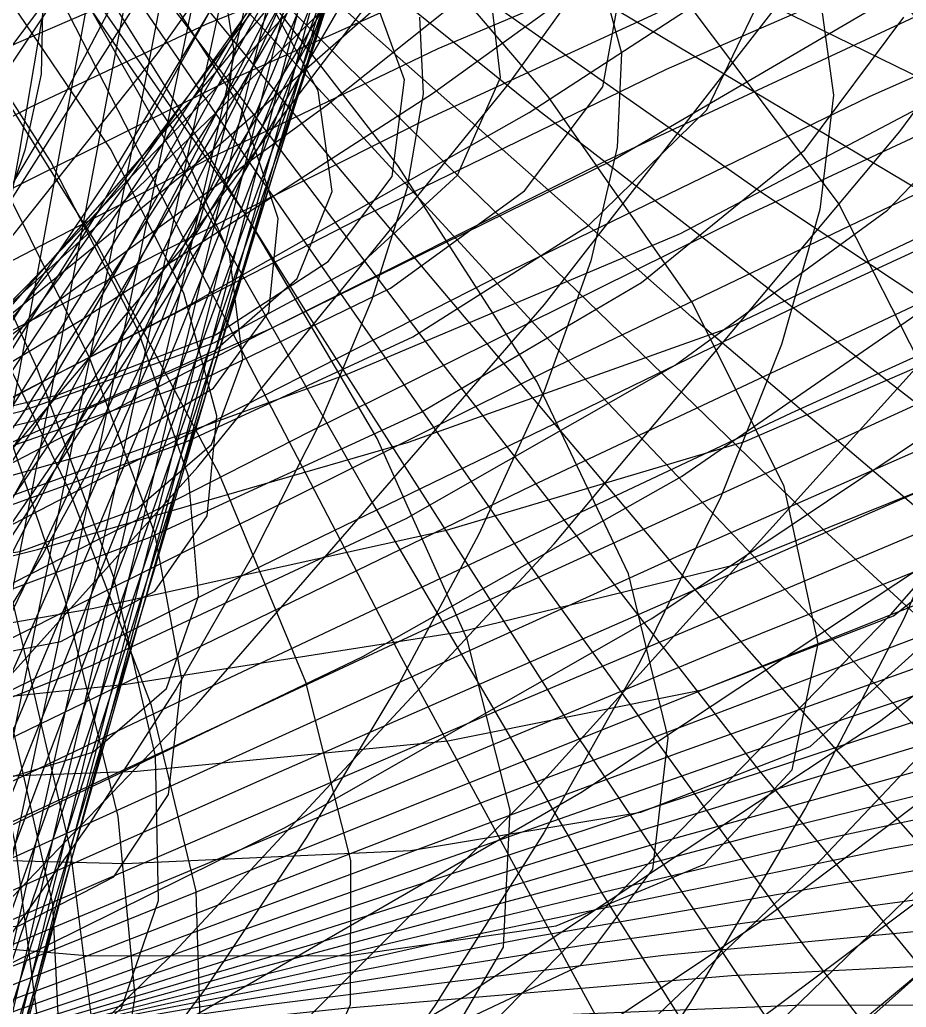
# Model space of a CAD drawing. Header units: metres. Extents: x 6 to 209, y 2 to 206.
# Drawn here: x 125.48 to 142.41, y 85.45 to 104.3 of the extents above; entities that cross this region are included whole.
import ezdxf

# ---------------------------------------------------------------- set-up
doc = ezdxf.new("R2010")
doc.units = ezdxf.units.M

msp = doc.modelspace()

# ---------------------------------------------------------------- linework, layer by layer
for points in [[(156.6743, 25.625), (148.2912, 18.602), (140.3337, 12.8653), (133.044, 8.652), (126.6306, 6.1544), (121.2605, 5.5128), (117.0545, 6.8103), (114.0833, 10.069), (112.3656, 15.2493), (111.8684, 22.2501), (112.5093, 30.9118), (114.1596, 41.0216), (116.6507, 52.3198), (119.7803, 64.5085), (123.3212, 77.261), (127.0301, 90.2326), (130.6572, 103.0721), (133.9563, 115.4328)], [(155.4758, 20.9163), (147.3187, 13.9863), (139.696, 8.592), (132.8288, 4.9656), (126.9006, 3.2858), (122.051, 3.6712), (118.3717, 6.1754), (115.9036, 10.7845), (114.6362, 17.4172), (114.509, 25.9266), (115.4145, 36.1049), (117.2028, 47.6898), (119.688, 60.3729), (122.656, 73.8098), (125.8732, 87.6313), (129.0956, 101.4556), (132.079, 114.9008)], [(153.7977, 29.058), (146.5377, 22.4757), (139.7194, 17.3049), (133.54, 13.7662), (128.1637, 12.0308), (123.7166, 12.214), (120.2827, 14.3706), (117.9013, 18.4924), (116.5666, 24.5075), (116.2283, 32.2828), (116.7945, 41.6274), (118.1356, 52.2988), (120.0899, 64.0106), (122.4702, 76.4419), (125.0717, 89.2477), (127.6799, 102.0703), (130.0799, 114.5512)], [(81.3434, 113.5752), (77.5863, 102.3033), (74.3175, 91.6458), (71.7505, 81.8781), (70.0706, 73.2465), (69.428, 65.961), (69.9312, 60.188), (71.6427, 56.0459), (74.5763, 53.6012), (78.6958, 52.8671), (83.9157, 53.8035), (90.1041, 56.3195), (97.0866, 60.2764), (104.6525, 65.4938), (112.5615, 71.756), (120.5527, 78.8198), (128.353, 86.4235), (135.6873, 94.2963), (142.2877, 102.1678), (147.9037, 109.7773)], [(62.4174, 113.2584), (56.2845, 103.6668), (51.2834, 94.5869), (47.6299, 86.3109), (45.5036, 79.0936), (45.0411, 73.1434), (46.3307, 68.6157), (49.4085, 65.6075), (54.2561, 64.1549), (60.801, 64.2318), (68.9177, 65.7522), (78.4314, 68.5732), (89.1231, 72.5015), (100.7365, 77.3006), (112.9855, 82.7003), (125.5637, 88.4067), (138.1538, 94.1143), (150.4378, 99.5169), (162.1072, 104.3199)], [(81.9085, 113.2507), (77.0222, 101.0841), (72.7123, 89.5521), (69.2327, 78.9448), (66.8049, 69.5229), (65.6091, 61.5096), (65.7773, 55.0833), (67.3875, 50.3725), (70.4606, 47.452), (74.9586, 46.3411), (80.786, 47.0036), (87.7919, 49.3496), (95.7754, 53.2396), (104.4924, 58.4897), (113.6634, 64.8785), (122.9839, 72.1553), (132.1343, 80.0492), (140.7917, 88.2788), (148.6412, 96.5621), (155.3867, 104.6265)], [(152.7776, 19.7247), (144.5124, 13.235), (136.8321, 8.2412), (129.9609, 4.961), (124.0837, 3.5606), (119.3401, 4.1483), (115.8201, 6.7704), (113.5616, 11.4087), (112.5499, 17.9807), (112.7191, 26.3418), (113.9553, 36.2897), (116.1017, 47.5709), (118.9649, 59.8885), (122.3232, 72.9122), (125.9353, 86.2889), (129.5499, 99.6542), (132.9159, 112.6446)], [(153.4368, 43.6337), (146.2971, 37.7815), (139.2701, 32.6383), (132.5862, 28.4038), (126.4556, 25.2533), (121.061, 23.3316), (116.552, 22.7471), (113.0394, 23.5681), (110.5926, 25.8199), (109.2373, 29.4834), (108.9549, 34.4953), (109.6845, 40.75), (111.325, 48.1027), (113.7401, 56.3737), (116.7633, 65.3543), (120.2047, 74.8137), (123.8586, 84.5057), (127.5115, 94.1777), (130.9504, 103.5779), (133.9711, 112.4639)], [(90.457, 112.1446), (89.2762, 103.9016), (88.2634, 95.9811), (87.5354, 88.6064), (87.1965, 81.9825), (87.335, 76.2894), (88.0189, 71.676), (89.2929, 68.2555), (91.1766, 66.1021), (93.6628, 65.248), (96.7175, 65.6837), (100.2808, 67.3578), (104.2682, 70.1799), (108.5738, 74.0236), (113.0734, 78.7313), (117.6288, 84.1204), (122.0925, 89.9894), (126.3129, 96.1253), (130.1395, 102.3114), (133.4286, 108.3348)], [(154.1801, 48.7767), (148.2046, 42.2648), (142.3814, 36.6945), (136.8891, 32.2865), (131.8863, 29.2278), (127.5054, 27.6645), (123.8491, 27.6962), (120.9863, 29.3722), (118.9509, 32.689), (117.7405, 37.5901), (117.3174, 43.967), (117.6104, 51.6629), (118.5181, 60.4772), (119.9131, 70.172), (121.6475, 80.4798), (123.5591, 91.1125), (125.4774, 101.7704), (127.2312, 112.1527)], [(74.0183, 111.8718), (69.0396, 103.9035), (64.8927, 96.28), (61.754, 89.252), (59.7738, 83.0427), (59.071, 77.8395), (59.7286, 73.7879), (61.7897, 70.9865), (65.2556, 69.484), (70.0851, 69.2774), (76.1951, 70.313), (83.4625, 72.4883), (91.7281, 75.6565), (100.801, 79.6321), (110.4645, 84.1977), (120.4828, 89.1132), (130.6086, 94.1239), (140.5905, 98.9712), (150.1812, 103.4018), (159.1453, 107.1777)], [(74.7214, 111.6554), (68.7457, 104.2672), (63.7729, 97.2132), (60.0064, 90.7125), (57.6154, 84.9555), (56.728, 80.0976), (57.4266, 76.2542), (59.7446, 73.4971), (63.6645, 71.8528), (69.1183, 71.3021), (75.989, 71.7818), (84.1141, 73.1875), (93.2911, 75.3783), (103.2833, 78.1824), (113.8279, 81.4047), (124.6443, 84.8338), (135.4434, 88.2511), (145.9367, 91.4388), (155.846, 94.1888)], [(60.1661, 111.4827), (53.8759, 102.0558), (48.8548, 93.2155), (45.3217, 85.2379), (43.4536, 78.3589), (43.3791, 72.7656), (45.1733, 68.5911), (48.8541, 65.9097), (54.3815, 64.7351), (61.6576, 65.0208), (70.5295, 66.6626), (80.7939, 69.503), (92.2028, 73.3378), (104.472, 77.9244), (117.2895, 82.991), (130.3256, 88.2476), (143.2438, 93.3972), (155.7112, 98.147), (167.4095, 102.2203), (178.0448, 105.3666)], [(151.6573, 37.5611), (144.2333, 31.675), (137.077, 26.6913), (130.4163, 22.8104), (124.4527, 20.2016), (119.3551, 18.9969), (115.2537, 19.2864), (112.2366, 21.1141), (110.3467, 24.4766), (109.5808, 29.3222), (109.8908, 35.5526), (111.1857, 43.0254), (113.3358, 51.5591), (116.1782, 60.9381), (119.5231, 70.9204), (123.1614, 81.2449), (126.873, 91.6398), (130.4356, 101.8317), (133.6329, 111.5545)], [(170.1589, 104.9733), (170.2139, 96.7951), (169.8734, 88.9777), (169.1301, 81.7987), (167.9802, 75.513), (166.4243, 70.3436), (164.4673, 66.4738), (162.1192, 64.0406), (159.3947, 63.1297), (156.3139, 63.7726), (152.9018, 65.9453), (149.1887, 69.5692), (145.2097, 74.5135), (141.0043, 80.6004), (136.6161, 87.6109), (132.092, 95.2928), (127.4821, 103.3693), (122.838, 111.5493)], [(80.6159, 111.1696), (78.25, 102.0024), (76.3027, 93.4399), (74.9262, 85.7079), (74.2499, 79.0048), (74.3745, 73.4957), (75.368, 69.3066), (77.2631, 66.5211), (80.0548, 65.178), (83.7007, 65.2701), (88.1217, 66.7453), (93.2048, 69.5089), (98.8062, 73.4272), (104.7567, 78.3325), (110.8671, 84.0298), (116.935, 90.3033), (122.7516, 96.9244), (128.1095, 103.6599), (132.8095, 110.2803)], [(82.6401, 111.0085), (76.5547, 100.1478), (71.1939, 89.884), (66.8294, 80.4566), (63.6957, 72.0797), (61.9803, 64.9354), (61.8172, 59.1683), (63.2807, 54.8813), (66.3827, 52.1328), (71.0712, 50.9352), (77.232, 51.2555), (84.6919, 53.0167), (93.2249, 56.1013), (102.5592, 60.3557), (112.3869, 65.5962), (122.3746, 71.6156), (132.1752, 78.1907), (141.44, 85.0905), (149.8307, 92.0842), (157.0322, 98.9492), (162.7633, 105.4791)], [(80.8216, 109.4084), (75.429, 97.444), (70.7457, 86.1857), (67.0342, 75.9087), (64.5198, 66.8573), (63.3815, 59.2375), (63.7448, 53.2106), (65.6766, 48.8886), (69.1821, 46.3305), (74.2043, 45.5418), (80.6247, 46.4745), (88.2678, 49.0296), (96.9064, 53.061), (106.2694, 58.3814), (116.0511, 64.7691), (125.9216, 71.9761), (135.539, 79.7374), (144.5606, 87.78), (152.6555, 95.8328), (159.5163, 103.636), (164.8705, 110.9504)], [(59.1478, 110.6599), (53.145, 101.0331), (48.3861, 92.0252), (45.0828, 83.921), (43.4066, 76.9642), (43.4822, 71.3489), (45.3831, 67.2129), (49.1275, 64.6341), (54.6774, 63.6274), (61.9387, 64.1455), (70.7641, 66.0811), (80.9567, 69.2713), (92.2765, 73.5046), (104.4472, 78.5287), (117.1656, 84.0609), (130.1104, 89.7986), (142.953, 95.4313), (155.3681, 100.6522), (167.0432, 105.1706)], [(158.13, 25.4911), (150.0749, 18.1442), (142.4484, 12.2219), (135.4763, 7.971), (129.3506, 5.5886), (124.2222, 5.2142), (120.1973, 6.9242), (117.3332, 10.7292), (115.6378, 16.5723), (115.0693, 24.3308), (115.5395, 33.8198), (116.9169, 44.7977), (119.0331, 56.974), (121.6894, 70.0189), (124.6648, 83.5738), (127.7255, 97.2633), (130.6337, 110.7074)], [(66.7189, 110.5253), (60.684, 102.208), (55.8258, 94.382), (52.3515, 87.2887), (50.4285, 81.1337), (50.1786, 76.0802), (51.6724, 72.2441), (54.9272, 69.6899), (59.905, 68.4298), (66.5137, 68.4236), (74.6092, 69.5812), (84.0004, 71.7663), (94.4543, 74.8026), (105.7039, 78.4809), (117.4569, 82.567), (129.4045, 86.8115), (141.2321, 90.9595), (152.629, 94.7601)], [(88.123, 110.6395), (86.8485, 102.1046), (85.795, 93.9781), (85.0832, 86.4878), (84.82, 79.8404), (85.0932, 74.2147), (85.9684, 69.7557), (87.4857, 66.57), (89.6576, 64.7223), (92.4681, 64.2339), (95.8728, 65.082), (99.7999, 67.2009), (104.1523, 70.4849), (108.8108, 74.7922), (113.6381, 79.9498), (118.483, 85.7603), (123.1862, 92.0091), (127.5854, 98.4713), (131.5211, 104.9205)], [(173.888, 104.8191), (174.3826, 96.2223), (174.3958, 88.1826), (173.8982, 80.9826), (172.8677, 74.8739), (171.2902, 70.0682), (169.161, 66.7299), (166.4849, 64.9701), (163.2774, 64.8427), (159.5644, 66.3428), (155.3825, 69.4066), (150.7783, 73.9139), (145.8078, 79.6922), (140.5356, 86.5234), (135.0333, 94.151), (129.3784, 102.2898), (123.6522, 110.6358)], [(69.1591, 110.3102), (64.0332, 101.8787), (59.8714, 93.9059), (56.8559, 86.6507), (55.1385, 80.3391), (54.8352, 75.1567), (56.0215, 71.2422), (58.7288, 68.6829), (62.9428, 67.512), (68.6032, 67.7078), (75.6051, 69.1948), (83.8015, 71.847), (93.0079, 75.4932), (103.0077, 79.9233), (113.5589, 84.8965), (124.4015, 90.1508), (135.2658, 95.4125), (145.8813, 100.4074), (155.9844, 104.8706)], [(83.8585, 110.2544), (78.5018, 104.2681), (73.9518, 98.6622), (70.4037, 93.5419), (68.0165, 88.9999), (66.9068, 85.1129), (67.1444, 81.9401), (68.7496, 79.5216), (71.6917, 77.8774), (75.8903, 77.0075), (81.2177, 76.8919), (87.5027, 77.4922), (94.5371, 78.7528), (102.0823, 80.6035), (109.8781, 82.9621), (117.6512, 85.7373), (125.1254, 88.832), (132.0312, 92.1471), (138.115, 95.5845), (143.1486, 99.0507), (146.9374, 102.46), (149.3272, 105.737)], [(80.1259, 110.1344), (76.8594, 99.4949), (74.1171, 89.5423), (72.0899, 80.5339), (70.9402, 72.6962), (70.7948, 66.218), (71.7404, 61.2443), (73.8195, 57.8718), (77.0283, 56.1467), (81.3164, 56.0632), (86.5881, 57.5644), (92.7053, 60.5454), (99.492, 64.8568), (106.7404, 70.3107), (114.218, 76.6878), (121.6753, 83.7452), (128.8552, 91.2253), (135.5014, 98.8648), (141.368, 106.4041)], [(79.2293, 107.0784), (76.4344, 97.125), (74.1881, 87.9176), (72.6592, 79.6941), (71.9878, 72.6601), (72.2794, 66.9829), (73.6005, 62.7861), (75.9755, 60.1457), (79.3856, 59.0885), (83.7688, 59.5913), (89.0214, 61.5829), (95.0019, 64.9464), (101.5349, 69.5244), (108.4179, 75.1246), (115.4275, 81.5269), (122.3277, 88.4915), (128.8779, 95.7674), (134.8415, 103.1014), (139.9944, 110.247)], [(93.7158, 110.2251), (92.8205, 103.409), (92.0622, 96.872), (91.5347, 90.7987), (91.3217, 85.3574), (91.4933, 80.6956), (92.103, 76.9342), (93.1857, 74.1643), (94.7554, 72.4443), (96.8047, 71.7979), (99.3049, 72.2141), (102.2059, 73.6476), (105.4387, 76.0209), (108.917, 79.2275), (112.54, 83.1354), (116.1963, 87.5926), (119.7675, 92.4321), (123.1322, 97.4782), (126.1703, 102.5527), (128.7677, 107.4812)], [(153.9663, 62.4371), (148.6979, 58.0851), (142.9597, 53.8273), (136.9584, 49.8085), (130.9051, 46.1722), (125.0075, 43.0555), (119.463, 40.5842), (114.4517, 38.8684), (110.1299, 37.9981), (106.625, 38.0399), (104.0313, 39.0344), (102.4066, 40.9945), (101.7708, 43.9044), (102.1053, 47.7198), (103.3542, 52.3688), (105.4263, 57.7544), (108.1992, 63.7569), (111.5238, 70.2375), (115.23, 77.043), (119.1333, 84.0104), (123.0418, 90.9716), (126.7633, 97.7593), (130.1129, 104.2118), (132.9196, 110.178)], [(157.2093, 37.8031), (149.4237, 31.1561), (141.8205, 25.3912), (134.6446, 20.7345), (128.1162, 17.3814), (122.4239, 15.4896), (117.7183, 15.1727), (114.1069, 16.4964), (111.6512, 19.4752), (110.3649, 24.0721), (110.2143, 30.1985), (111.1203, 37.7177), (112.9618, 46.4484), (115.5809, 56.1707), (118.7896, 66.6329), (122.3769, 77.5603), (126.1174, 88.6633), (129.7803, 99.6472), (133.1381, 110.2218)], [(154.6307, 35.4095), (147.7194, 28.7133), (141.146, 23.2763), (135.1047, 19.3238), (129.761, 17.0366), (125.2464, 16.5445), (121.6538, 17.9205), (119.0353, 21.1783), (117.4004, 26.271), (116.7167, 33.092), (116.9116, 41.4783), (117.8756, 51.2151), (119.4671, 62.0432), (121.5186, 73.6669), (123.843, 85.7638), (126.2418, 97.9956), (128.5128, 110.0191)], [(91.1139, 108.8332), (90.0593, 101.0309), (89.2023, 93.6139), (88.65, 86.7907), (88.4963, 80.7498), (88.8186, 75.6532), (89.6736, 71.6319), (91.0955, 68.781), (93.0939, 67.1571), (95.6528, 66.7769), (98.7313, 67.6167), (102.264, 69.6135), (106.1635, 72.6681), (110.3226, 76.6485), (114.6188, 81.3946), (118.9176, 86.7248), (123.0775, 92.4418), (126.9549, 98.34), (130.4093, 104.2129), (133.3081, 109.8603)], [(86.3586, 105.5991), (85.1662, 97.2746), (84.2808, 89.5109), (83.8165, 82.5234), (83.8694, 76.5018), (84.5146, 71.6038), (85.8018, 67.9502), (87.754, 65.6208), (90.365, 64.6525), (93.5999, 65.0379), (97.3954, 66.726), (101.6618, 69.6246), (106.2857, 73.6036), (111.1335, 78.5001), (116.0564, 84.124), (120.8948, 90.265), (125.4845, 96.7004), (129.6619, 103.2029), (133.2702, 109.5484)], [(176.258, 104.9208), (177.1857, 96.3692), (177.5241, 88.5531), (177.2237, 81.7423), (176.2468, 76.1686), (174.5688, 72.0176), (172.1802, 69.4221), (169.0867, 68.4579), (165.3109, 69.1407), (160.8914, 71.4262), (155.8828, 75.2115), (150.3548, 80.339), (144.3902, 86.6026), (138.0838, 93.7544), (131.5394, 101.5146), (124.8678, 109.581)], [(82.3946, 109.4918), (76.3359, 100.1028), (71.0665, 91.2748), (66.84, 83.2036), (63.8711, 76.0626), (62.3274, 69.9977), (62.323, 65.1226), (63.9141, 61.5162), (67.0958, 59.2201), (71.8023, 58.2381), (77.9086, 58.5363), (85.2344, 60.0451), (93.5502, 62.6623), (102.5851, 66.2566), (112.036, 70.6729), (121.5785, 75.7379), (130.8776, 81.2665), (139.6005, 87.0683), (147.4272, 92.9542), (154.063, 98.7432), (159.2485, 104.2685), (162.7691, 109.3834)], [(82.7735, 109.322), (76.9804, 101.6314), (72.0027, 94.4246), (68.067, 87.8511), (65.3617, 82.0419), (64.0295, 77.1066), (64.1625, 73.1294), (65.7979, 70.1675), (68.9165, 68.2495), (73.443, 67.375), (79.2478, 67.515), (86.1521, 68.6135), (93.9329, 70.5901), (102.3315, 73.3427), (111.0619, 76.7516), (119.8211, 80.684), (128.2994, 84.9988), (136.1917, 89.5513), (143.2081, 94.1987), (149.0845, 98.805), (153.5917, 103.2451), (156.5439, 107.4099)], [(80.0915, 109.2384), (75.7332, 97.4398), (72.0083, 86.375), (69.1489, 76.3233), (67.3531, 67.5314), (66.7769, 60.2061), (67.5282, 54.5073), (69.6621, 50.5436), (73.1783, 48.3691), (78.0202, 47.9826), (84.0771, 49.3277), (91.1869, 52.296), (99.1419, 56.7312), (107.6954, 62.4351), (116.5707, 69.1751), (125.4701, 76.6924), (134.0861, 84.7118), (142.1113, 92.9512), (149.25, 101.1316), (155.2285, 108.9868)], [(85.999, 109.2111), (84.6871, 100.7934), (83.6429, 92.8548), (82.9859, 85.6162), (82.8195, 79.2754), (83.2271, 74.0007), (84.2679, 69.9251), (85.9746, 67.1425), (88.3514, 65.7045), (91.3732, 65.619), (94.9863, 66.8504), (99.1094, 69.3212), (103.6365, 72.9147), (108.4399, 77.48), (113.3747, 82.8369), (118.2836, 88.7829), (123.0025, 95.1002), (127.366, 101.5637), (131.2132, 107.9489)], [(156.9833, 21.874), (148.528, 14.7049), (140.5638, 8.9776), (133.3278, 4.933), (127.02, 2.7619), (121.7973, 2.5979), (117.7681, 4.5117), (114.9894, 8.5085), (113.4653, 14.5273), (113.1479, 22.4417), (113.9398, 32.0645), (115.6987, 43.1527), (118.2431, 55.4161), (121.3601, 68.526), (124.8141, 82.1262), (128.3559, 95.8448), (131.7329, 109.3063)], [(125.1452, 97.308), (129.2248, 103.4637), (132.7087, 109.1912)], [(173.3894, 109.203), (174.9282, 102.7554), (175.6012, 97.2097), (175.3375, 92.7375), (174.0905, 89.4679), (171.8405, 87.4831), (168.596, 86.8158), (164.3939, 87.4482), (159.2992, 89.3138), (153.4031, 92.2993), (146.8211, 96.2499), (139.6894, 100.9749), (132.1611, 106.2548)], [(82.7423, 109.0335), (77.4017, 103.1824), (72.9114, 97.5608), (69.4518, 92.3406), (67.1729, 87.6718), (66.1893, 83.677), (66.5754, 80.4479), (68.3627, 78.0423), (71.5382, 76.483), (76.0445, 75.7571), (81.7813, 75.8175), (88.6086, 76.5852), (96.3506, 77.9529), (104.8023, 79.7894), (113.7353, 81.9452), (122.9054, 84.2585), (132.0613, 86.5617), (140.9519, 88.6881), (149.3352, 90.4785), (156.9858, 91.7877)], [(87.8779, 108.9914), (84.4568, 103.4604), (81.5503, 98.11), (79.2796, 93.1192), (77.7507, 88.6497), (77.0499, 84.8407), (77.2406, 81.8041), (78.3611, 79.6201), (80.4221, 78.3351), (83.4066, 77.9601), (87.2691, 78.4702), (91.9375, 79.8059), (97.3141, 81.8757), (103.2795, 84.5593), (109.6951, 87.7123), (116.4081, 91.172), (123.2558, 94.7631), (130.0708, 98.3045), (136.6864, 101.6165), (142.9418, 104.5273)], [(152.8411, 59.9584), (147.2462, 55.3995), (141.3083, 51.0265), (135.2378, 46.993), (129.2445, 43.4477), (123.5301, 40.5294), (118.281, 38.3614), (113.6622, 37.0473), (109.8111, 36.6671), (106.8335, 37.2741), (104.7997, 38.8927), (103.7426, 41.517), (103.6566, 45.1109), (104.4984, 49.6085), (106.1889, 54.9166), (108.6167, 60.9165), (111.6418, 67.4686), (115.1017, 74.416), (118.8176, 81.5899), (122.6008, 88.8143), (126.2603, 95.9124), (129.6097, 102.7114), (132.4748, 109.0483)], [(83.4206, 105.2764), (87.1572, 101.3945), (91.39, 97.4861), (95.9618, 93.6823), (100.7082, 90.1156), (105.4633, 86.9152), (110.0652, 84.2026), (114.3622, 82.0872), (118.2178, 80.6623), (121.5154, 80.0015), (124.1621, 80.1565), (126.0918, 81.1544), (127.2676, 82.9971), (127.6822, 85.6607), (127.3584, 89.0963), (126.3476, 93.231), (124.7277, 97.9706), (122.5999, 103.2022), (120.0849, 108.7982)], [(124.0064, 97.3459), (129.2126, 103.2824), (133.7289, 108.85)], [(176.7351, 105.7798), (178.0176, 97.7748), (178.5929, 90.6314), (178.3967, 84.5892), (177.3817, 79.845), (175.5195, 76.5464), (172.8023, 74.7866), (169.2442, 74.6013), (164.8809, 75.9678), (159.7701, 78.806), (153.9895, 82.9817), (147.6359, 88.3114), (140.8219, 94.5696), (133.6736, 101.4966), (126.327, 108.8084)], [(175.0455, 107.7584), (176.5418, 100.7207), (177.2199, 94.5931), (177.0086, 89.5716), (175.8591, 85.8087), (173.7468, 83.4083), (170.6734, 82.4221), (166.6669, 82.8484), (161.782, 84.6323), (156.0984, 87.6683), (149.7195, 91.8042), (142.769, 96.8472), (135.3879, 102.5711), (127.7304, 108.7248)], [(75.6036, 108.4167), (70.1436, 101.6385), (65.7022, 95.2285), (62.4644, 89.3814), (60.5802, 84.2632), (60.1587, 80.0058), (61.2639, 76.7032), (63.9123, 74.4084), (68.0715, 73.1324), (73.6611, 72.8442), (80.555, 73.4732), (88.5848, 74.9121), (97.5457, 77.0213), (107.2029, 79.6355), (117.2988, 82.5695), (127.5621, 85.6263), (137.7159, 88.6045), (147.4874, 91.3063), (156.6163, 93.5458)], [(80.1033, 108.4033), (78.0833, 99.8329), (76.5023, 91.9155), (75.4956, 84.8596), (75.1755, 78.8454), (75.6259, 74.019), (76.8995, 70.4882), (79.0147, 68.3187), (81.955, 67.533), (85.6688, 68.1094), (90.0709, 69.9837), (95.0452, 73.052), (100.4484, 77.174), (106.115, 82.1792), (111.8627, 87.8725), (117.4992, 94.0415), (122.8282, 100.4642), (127.6573, 106.9165)], [(59.6464, 108.2599), (53.7778, 99.2755), (49.2353, 90.9443), (46.2226, 83.521), (44.8997, 77.2184), (45.3766, 72.2004), (47.709, 68.5767), (51.8955, 66.3996), (57.8771, 65.6626), (65.5383, 66.3021), (74.7105, 68.1997), (85.1772, 71.1879), (96.6805, 75.0567), (108.929, 79.5621), (121.6079, 84.4356), (134.3882, 89.3949), (146.9379, 94.1545), (158.9323, 98.4375), (170.0649, 101.9856), (180.0567, 104.5695)], [(64.46, 108.3863), (59.2762, 99.6033), (55.1896, 91.3967), (52.3851, 84.0289), (51.0129, 77.7246), (51.1829, 72.6633), (52.9601, 68.9733), (56.3614, 66.7274), (61.3549, 65.9406), (67.8594, 66.5706), (75.7469, 68.5193), (84.8459, 71.637), (94.9467, 75.7288), (105.8076, 80.5614), (117.1624, 85.8731), (128.7291, 91.3827), (140.2182, 96.8015), (151.3425, 101.8433), (161.826, 106.2361)], [(82.0011, 108.3662), (77.2686, 103.326), (73.4225, 98.6537), (70.6255, 94.4303), (69.0023, 90.725), (68.6348, 87.594), (69.5595, 85.0784), (71.765, 83.2039), (75.1931, 81.9799), (79.7397, 81.3999), (85.2589, 81.442), (91.5675, 82.0701), (98.4517, 83.2353), (105.6741, 84.8778), (112.9823, 86.9295), (120.1177, 89.316), (126.8246, 91.9598), (132.8593, 94.7826), (137.9985, 97.7081), (142.048, 100.6647), (144.8489, 103.5876), (146.2839, 106.4209)], [(154.7452, 31.2383), (146.7461, 24.6841), (139.0945, 19.2267), (132.0289, 15.0882), (125.7572, 12.4528), (120.45, 11.4597), (116.2352, 12.198), (113.1936, 14.7033), (111.3573, 18.9555), (110.7087, 24.8796), (111.1822, 32.3469), (112.6676, 41.1799), (115.0144, 51.1572), (118.0381, 62.0206), (121.5281, 73.4838), (125.2557, 85.2415), (128.9832, 96.9794), (132.4735, 108.3842)], [(83.6609, 108.1589), (79.9889, 102.0518), (76.9398, 96.2125), (74.6446, 90.8341), (73.215, 86.0885), (72.7399, 82.1208), (73.2813, 79.0437), (74.8717, 76.9339), (77.513, 75.8298), (81.1749, 75.73), (85.7964, 76.5937), (91.2866, 78.3425), (97.5272, 80.8635), (104.3765, 84.0137), (111.6733, 87.6253), (119.2419, 91.5122), (126.8975, 95.4772), (134.4523, 99.3192), (141.7209, 102.8411), (148.5268, 105.8573)], [(84.1303, 108.0172), (82.816, 99.9513), (81.8103, 92.421), (81.2278, 85.6339), (81.1658, 79.773), (81.7005, 74.9909), (82.8828, 71.405), (84.7367, 69.0935), (87.2575, 68.093), (90.4114, 68.398), (94.1362, 69.9611), (98.3432, 72.695), (102.9199, 76.476), (107.7335, 81.1485), (112.6355, 86.5308), (117.4669, 92.4214), (122.0634, 98.6067), (126.2611, 104.868)], [(151.7667, 56.8517), (145.8479, 52.0907), (139.7136, 47.6234), (133.5773, 43.6117), (127.6469, 40.2083), (122.117, 37.5516), (117.1627, 35.7606), (112.9329, 34.93), (109.5459, 35.1273), (107.0853, 36.3897), (105.5972, 38.7222), (105.0893, 42.0979), (105.5308, 46.4575), (106.8539, 51.7115), (108.9569, 57.7427), (111.7082, 64.4099), (114.9513, 71.5518), (118.5113, 78.993), (122.2011, 86.5483), (125.8289, 94.0299), (129.2057, 101.2522), (132.1519, 108.0384)], [(56.5816, 107.8539), (50.8144, 98.347), (46.3901, 89.5557), (43.5123, 81.7527), (42.3408, 75.1663), (42.986, 69.9724), (45.504, 66.2892), (49.8941, 64.1733), (56.0979, 63.6185), (64.0003, 64.5567), (73.4331, 66.8611), (84.1796, 70.3515), (95.9812, 74.8015), (108.5457, 79.9478), (121.5563, 85.4998), (134.6818, 91.1515), (147.5871, 96.593), (159.9441, 101.5226), (171.442, 105.6583)], [(78.721, 105.1173), (73.8483, 93.2786), (69.7535, 82.2611), (66.6801, 72.3351), (64.8316, 63.7367), (64.3638, 56.6599), (65.3787, 51.251), (67.9196, 47.6044), (71.9696, 45.7599), (77.4509, 45.702), (84.2274, 47.3615), (92.1091, 50.618), (100.8581, 55.3052), (110.1969, 61.2171), (119.818, 68.1152), (129.3945, 75.7379), (138.5914, 83.8094), (147.0779, 92.0496), (154.5387, 100.1841), (160.6856, 107.9537)], [(87.4706, 107.9771), (82.4639, 103.2733), (78.2026, 98.7106), (74.8546, 94.4263), (72.5607, 90.5404), (71.4292, 87.1521), (71.5319, 84.3363), (72.9016, 82.1413), (75.5301, 80.5881), (79.3685, 79.6697), (84.3282, 79.3523), (90.2842, 79.5768), (97.0784, 80.2618), (104.5251, 81.3072), (112.4171, 82.5982), (120.5323, 84.0104), (128.6412, 85.4144), (136.5148, 86.6818), (143.9314, 87.6898), (150.6849, 88.3267), (156.5908, 88.496)], [(168, 105), (167.8514, 97.1633), (167.3402, 89.5928), (166.4696, 82.5581), (165.2453, 76.3101), (163.6757, 71.0722), (161.7719, 67.0323), (159.5477, 64.3359), (157.0196, 63.0812), (154.2069, 63.3151), (151.1317, 65.032), (147.8187, 68.1734), (144.295, 72.63), (140.5905, 78.2459), (136.737, 84.8233), (132.7686, 92.1303), (128.7212, 99.9084), (124.6321, 107.8821)], [(79.3208, 104.9361), (73.5621, 95.0327), (68.7013, 85.826), (64.9843, 77.523), (62.614, 70.3037), (61.7429, 64.3153), (62.4662, 59.6684), (64.8187, 56.4332), (68.7722, 54.6385), (74.2365, 54.2707), (81.0619, 55.2755), (89.0441, 57.5597), (97.9311, 60.9956), (107.4315, 65.4254), (117.225, 70.6672), (126.9734, 76.5219), (136.3324, 82.7801), (144.9639, 89.2294), (152.5479, 95.6622), (158.794, 101.8829), (163.4518, 107.7143)], [(80.2989, 107.7567), (83.7617, 103.3785), (87.7999, 98.8831), (92.2604, 94.4206), (96.9806, 90.1451), (101.7939, 86.2094), (106.5359, 82.7592), (111.0502, 79.9282), (115.1933, 77.8333), (118.8402, 76.5702), (121.8879, 76.21), (124.2594, 76.7966), (125.9059, 78.3447), (126.808, 80.8394), (126.9764, 84.2363), (126.4507, 88.4627), (125.2979, 93.4199), (123.6095, 98.9865), (121.4977, 105.0221)], [(80.3481, 105.9342), (84.1227, 100.8688), (88.4016, 95.7473), (93.026, 90.7457), (97.8307, 86.0406), (102.6508, 81.8034), (107.3264, 78.1937), (111.709, 75.3541), (115.6664, 73.405), (119.0866, 72.4399), (121.8824, 72.5223), (123.9933, 73.6829), (125.388, 75.9189), (126.0646, 79.1933), (126.0504, 83.4361), (125.4007, 88.5468), (124.1958, 94.397), (122.5382, 100.8352), (120.5481, 107.6912)], [(170.1325, 107.7079), (170.6907, 103.35), (170.2486, 99.9401), (168.7702, 97.5628), (166.2497, 96.2613), (162.7123, 96.0368), (158.2142, 96.8486), (152.8408, 98.6164), (146.7047, 101.2234), (139.9424, 104.5211)], [(151.9083, 61.7875), (146.6052, 57.7975), (140.7689, 53.8872), (134.6104, 50.1863), (128.3479, 46.8245), (122.1989, 43.9272), (116.3724, 41.6106), (111.0621, 39.9777), (106.4388, 39.1148), (102.6453, 39.0873), (99.791, 39.9384), (97.9484, 41.6859), (97.1508, 44.3221), (97.3914, 47.8134), (98.6235, 52.1008), (100.763, 57.1016), (103.6913, 62.7116), (107.2599, 68.8085), (111.2963, 75.2553), (115.6101, 81.9043), (120.0005, 88.6022), (124.2638, 95.1943), (128.2006, 101.5293), (131.624, 107.4643)], [(60.1087, 106.1478), (54.9653, 97.1445), (51.0485, 88.8343), (48.5424, 81.4782), (47.5921, 75.2953), (48.2983, 70.4547), (50.7126, 67.0707), (54.8355, 65.1987), (60.6151, 64.834), (67.9483, 65.9122), (76.6837, 68.3126), (86.6254, 71.8628), (97.5393, 76.3456), (109.1605, 81.5075), (121.201, 87.0687), (133.3591, 92.7334), (145.3294, 98.2017), (156.8116, 103.1805), (167.5207, 107.3953)], [(79.0254, 107.0493), (75.1378, 100.3842), (71.9932, 94.0863), (69.7308, 88.3616), (68.4671, 83.3901), (68.2914, 79.3202), (69.2619, 76.263), (71.4035, 74.2889), (74.7061, 73.4254), (79.1243, 73.6561), (84.5785, 74.9217), (90.9569, 77.1227), (98.1185, 80.123), (105.8975, 83.7551), (114.1086, 87.827), (122.552, 92.129), (131.0203, 96.4417), (139.305, 100.5449), (147.2026, 104.2254), (154.5215, 107.2854)], [(80.6942, 107.3826), (76.6217, 103.1935), (73.4884, 99.3393), (71.4246, 95.8804), (70.5221, 92.8674), (70.8308, 90.3403), (72.3566, 88.3273), (75.0609, 86.8446), (78.8617, 85.8958), (83.6366, 85.4728), (89.2267, 85.5556), (95.4419, 86.1139), (102.0678, 87.1083), (108.8732, 88.4915), (115.6179, 90.2104), (122.0614, 92.208), (127.9715, 94.4253), (133.1321, 96.8032), (137.3517, 99.285), (140.4693, 101.8176), (142.3611, 104.3534)], [(71.9542, 58.9274), (76.0682, 63.1903), (81.3642, 67.761), (87.6416, 72.5768), (94.6644, 77.5701), (102.1702, 82.6699), (109.8788, 87.804), (117.5033, 92.8998), (124.7595, 97.8867), (131.3765, 102.6971), (137.1064, 107.2679)], [(67.5539, 107.2489), (62.0432, 99.5495), (57.731, 92.3803), (54.8054, 85.957), (53.4144, 80.4597), (53.6598, 76.0272), (55.5931, 72.7523), (59.2135, 70.6796), (64.4671, 69.8042), (71.2481, 70.073), (79.4023, 71.3873), (88.7311, 73.6069), (98.9987, 76.5565), (109.9386, 80.0324), (121.2631, 83.8107), (132.672, 87.6564), (143.8627, 91.3322), (154.5397, 94.6084)], [(70.2253, 95.5244), (77.0825, 94.5889), (84.4206, 93.3542), (92.0336, 91.937), (99.7071, 90.4615), (107.2256, 89.0541), (114.3792, 87.8389), (120.9706, 86.9318), (126.8218, 86.4366), (131.7797, 86.4399), (135.7209, 87.0079), (138.5557, 88.1833), (140.2305, 89.9831), (140.7296, 92.3977), (140.0749, 95.3904), (138.3248, 98.8986), (135.5717, 102.8353), (131.9387, 107.0919)], [(79.8944, 107.1105), (76.4872, 103.6546), (74.0488, 100.4861), (72.6785, 97.6488), (72.4377, 95.1792), (73.3468, 93.1061), (75.3848, 91.4495), (78.4897, 90.2204), (82.5607, 89.4212), (87.4611, 89.0456), (93.0237, 89.0789), (99.056, 89.4992), (105.3473, 90.2781), (111.676, 91.3816), (117.8171, 92.7719), (123.5507, 94.4082), (128.6694, 96.2485), (132.9857, 98.2507), (136.3389, 100.3742), (138.6009, 102.5808), (139.6805, 104.8364)], [(88.6339, 107.1478), (87.4804, 98.854), (86.5831, 91.0429), (86.0556, 83.9327), (85.9959, 77.7183), (86.4826, 72.5649), (87.5709, 68.6024), (89.2908, 65.9217), (91.6446, 64.5717), (94.6069, 64.5577), (98.1248, 65.8421), (102.1193, 68.346), (106.4878, 71.9518), (111.1074, 76.5083), (115.839, 81.8359), (120.5318, 87.7332), (125.0292, 93.9843), (129.1732, 100.3664), (132.8112, 106.6578)], [(97.0369, 107.118), (94.8922, 103.6394), (93.0379, 100.238), (91.5499, 97.0285), (90.4956, 94.1164), (89.9316, 91.5941), (89.9009, 89.5378), (90.4319, 88.0048), (91.5366, 87.0314), (93.2103, 86.632), (95.4309, 86.7984), (98.1597, 87.5006), (101.3425, 88.6874), (104.9107, 90.2889), (108.7836, 92.2191), (112.8709, 94.3788), (117.0751, 96.6599), (121.2949, 98.949), (125.4283, 101.1319), (129.3756, 103.0981), (133.0427, 104.7445)], [(156.6023, 58.2607), (150.6679, 53.0727), (144.4297, 48.1277), (138.1067, 43.6021), (131.9148, 39.6648), (126.0587, 36.4709), (120.7251, 34.1566), (116.0761, 32.8335), (112.2441, 32.5849), (109.3269, 33.4625), (107.385, 35.4842), (106.4396, 38.6329), (106.4727, 42.8571), (107.4277, 48.0717), (109.2124, 54.161), (111.7025, 60.9819), (114.7467, 68.3685), (118.1726, 76.1374), (121.7934, 84.0932), (125.415, 92.0352), (128.8437, 99.7633), (131.8934, 107.0849)], [(122.6428, 95.2787), (127.6142, 101.4198), (131.997, 107.2089)], [(70.0435, 62.9697), (74.8792, 67.0473), (80.8561, 71.3358), (87.7557, 75.7847), (95.327, 80.3414), (103.2949, 84.9527), (111.3704, 89.5649), (119.2609, 94.1256), (126.6803, 98.5839), (133.3595, 102.8917), (139.0559, 107.0041)], [(78.6178, 104.3875), (76.265, 95.1374), (74.4753, 86.6804), (73.3971, 79.2344), (73.1498, 72.9843), (73.8192, 68.0763), (75.4536, 64.6133), (78.0619, 62.6519), (81.6124, 62.2011), (86.0336, 63.2223), (91.2163, 65.6317), (97.0171, 69.3031), (103.2635, 74.0731), (109.7591, 79.7471), (116.291, 86.1067), (122.6369, 92.9169), (128.5731, 99.9354), (133.8823, 106.9204)], [(74.4071, 55.2653), (77.7842, 59.5912), (82.3659, 64.3201), (87.9711, 69.3801), (94.3817, 74.6918), (101.3507, 80.1703), (108.6105, 85.7272), (115.8833, 91.2725), (122.8906, 96.7175), (129.3633, 101.9766), (135.0519, 106.9693)], [(83.0699, 106.6098), (86.4583, 103.2966), (90.4123, 99.9227), (94.783, 96.5966), (99.4106, 93.4306), (104.1304, 90.5361), (108.7781, 88.0204), (113.1962, 85.9826), (117.2387, 84.5097), (120.777, 83.674), (123.7036, 83.5301), (125.9362, 84.1128), (127.4202, 85.4358), (128.1302, 87.4908), (128.071, 90.248), (127.277, 93.6561), (125.8107, 97.6444), (123.7599, 102.125), (121.2346, 106.9948)], [(172.1522, 104.8956), (172.4237, 96.457), (172.26, 88.4774), (171.6426, 81.239), (170.5586, 74.997), (169.0008, 69.9708), (166.9689, 66.3356), (164.4696, 64.2171), (161.5174, 63.6861), (158.1343, 64.7566), (154.3503, 67.3851), (150.203, 71.4719), (145.7371, 76.8653), (141.0037, 83.366), (136.0599, 90.7353), (130.9671, 98.7028), (125.7905, 106.9763)], [(86.387, 106.7581), (81.5992, 102.3484), (77.5974, 98.0984), (74.5409, 94.1323), (72.5606, 90.557), (71.7537, 87.4588), (72.1803, 84.9009), (73.861, 82.9212), (76.7756, 81.5318), (80.8636, 80.7189), (86.026, 80.4443), (92.1284, 80.6468), (99.005, 81.2454), (106.4646, 82.1427), (114.2963, 83.2293), (122.2768, 84.388), (130.178, 85.4989), (137.774, 86.4443), (144.8492, 87.1136), (151.2051, 87.4077)], [(82.9672, 106.6057), (78.0361, 101.2399), (73.9736, 96.1269), (70.9453, 91.4191), (69.0857, 87.2473), (68.4937, 83.7159), (69.2286, 80.8999), (71.3077, 78.8428), (74.7053, 77.5554), (79.3532, 77.0165), (85.1426, 77.1736), (91.9279, 77.9461), (99.5306, 79.2285), (107.7457, 80.895), (116.3481, 82.8048), (125.1002, 84.8076), (133.7594, 86.75), (142.0866, 88.4812), (149.8533, 89.8595), (156.8499, 90.7577)], [(72.9823, 90.4199), (80.5752, 90.5065), (88.6493, 90.3866), (96.9636, 90.1508), (105.27, 89.8949), (113.321, 89.7159), (120.8785, 89.7076), (127.7216, 89.9563), (133.6539, 90.5374), (138.5104, 91.5115), (142.1622, 92.9217), (144.5211, 94.7917), (145.5424, 97.1233), (145.2256, 99.8968), (143.6141, 103.0703), (140.7937, 106.581)], [(176.1662, 106.6168), (177.5761, 99.052), (178.2213, 92.3837), (178.0331, 86.831), (176.9621, 82.5693), (174.9809, 79.7244), (172.0858, 78.3688), (168.2969, 78.5185), (163.6591, 80.1337), (158.2408, 83.1199), (152.1325, 87.332), (145.4447, 92.5796), (138.3047, 98.6343), (130.8535, 105.2383)], [(84.3458, 104.4083), (83.159, 96.3766), (82.3212, 88.9635), (81.9421, 82.3726), (82.1123, 76.7803), (82.8998, 72.3305), (84.3468, 69.1293), (86.4674, 67.2422), (89.2468, 66.6919), (92.6411, 67.4581), (96.5785, 69.4782), (100.9613, 72.6503), (105.6689, 76.8366), (110.5621, 81.8689), (115.4875, 87.5542), (120.2828, 93.6823), (124.7824, 100.0329), (128.8234, 106.3834)], [(94.7272, 106.4216), (92.3862, 102.5148), (90.4032, 98.7382), (88.8618, 95.2181), (87.8346, 92.0689), (87.3811, 89.3891), (87.5449, 87.2577), (88.3523, 85.7318), (89.8107, 84.8443), (91.9082, 84.6029), (94.6135, 84.9901), (97.8767, 85.9638), (101.6307, 87.4594), (105.7928, 89.3915), (110.2675, 91.6579), (114.9493, 94.143), (119.7256, 96.7226), (124.481, 99.2681), (129.1, 101.6516), (133.4713, 103.7511), (137.491, 105.4544)], [(152.2625, 23.2307), (144.7595, 16.908), (137.805, 12.1361), (131.5954, 9.1263), (126.2902, 8.0358), (122.007, 8.9621), (118.8176, 11.9386), (116.7467, 16.9333), (115.7711, 23.849), (115.8216, 32.5259), (116.7867, 42.7465), (118.5166, 54.2428), (120.8304, 66.7045), (123.5229, 79.7893), (126.3735, 93.1343), (129.1545, 106.3677)], [(80.347, 106.2166), (75.1353, 99.5907), (70.8484, 93.4641), (67.6794, 87.9564), (65.7809, 83.1697), (65.2586, 79.186), (66.1674, 76.065), (68.5089, 73.8427), (72.2311, 72.5306), (77.2297, 72.1156), (83.3516, 72.5615), (90.3999, 73.81), (98.1407, 75.7835), (106.3112, 78.3882), (114.6287, 81.517), (122.8009, 85.0542), (130.5355, 88.8791), (137.5513, 92.8703), (143.5878, 96.9104), (148.4145, 100.8894), (151.8395, 104.7086)], [(74.2551, 71.0394), (80.8541, 74.9231), (88.3017, 78.8879), (96.335, 82.8995), (104.6701, 86.9244), (113.0132, 90.9305), (121.0698, 94.8867), (128.5563, 98.7635), (135.209, 102.5329), (140.7943, 106.168)], [(121.1568, 95.1471), (127.4144, 100.7885), (132.9941, 106.1534)], [(79.4361, 104.9158), (73.8551, 96.6026), (69.206, 88.9047), (65.7114, 81.985), (63.551, 75.9838), (62.855, 71.0146), (63.6986, 67.1607), (66.099, 64.4734), (70.0144, 62.9705), (75.3447, 62.6363), (81.9351, 63.4228), (89.5805, 65.252), (98.0334, 68.0187), (107.0114, 71.5946), (116.2076, 75.8336), (125.3015, 80.5762), (133.9694, 85.6561), (141.8969, 90.9055), (148.7895, 96.1615), (154.383, 101.2712), (158.4536, 106.0973)], [(69.9189, 106.0068), (74.8977, 103.4716), (80.2113, 100.5199), (85.7343, 97.2978), (91.3351, 93.9616), (96.8802, 90.6717), (102.2384, 87.5867), (107.2847, 84.8575), (111.9042, 82.6213), (115.9956, 80.9968), (119.4741, 80.0792), (122.2739, 79.9367), (124.3498, 80.608), (125.6786, 82.1002), (126.259, 84.3886), (126.1116, 87.4172), (125.2773, 91.1006), (123.8157, 95.3266), (121.8029, 99.9603), (119.3281, 104.8485)], [(84.9118, 106.0554), (80.2926, 101.8913), (76.5075, 97.9002), (73.709, 94.1946), (72.0192, 90.87), (71.5252, 88.0016), (72.2758, 85.6421), (74.2797, 83.8206), (77.5045, 82.5416), (81.8775, 81.7858), (87.2882, 81.511), (93.5916, 81.6548), (100.6128, 82.1369), (108.153, 82.8629), (115.9959, 83.7283), (123.9148, 84.623), (131.6804, 85.4358), (139.0685, 86.0591), (145.8672, 86.3933), (151.884, 86.3511)], [(72.4496, 97.4123), (79.1425, 95.8886), (86.2137, 94.084), (93.4705, 92.129), (100.7149, 90.1599), (107.7497, 88.3138), (114.3853, 86.723), (120.4459, 85.5093), (125.7748, 84.7799), (130.2397, 84.622), (133.7367, 85.1003), (136.1933, 86.2531), (137.5708, 88.0911), (137.8647, 90.5964), (137.1047, 93.7226), (135.353, 97.3962), (132.7019, 101.5187), (129.27, 105.9699)], [(91.8998, 105.8833), (90.9883, 98.6553), (90.2956, 91.8607), (89.9177, 85.6894), (89.9371, 80.3104), (90.4193, 75.8661), (91.4099, 72.4676), (92.9327, 70.1915), (94.9882, 69.0775), (97.5531, 69.1274), (100.5809, 70.3055), (104.0032, 72.54), (107.7318, 75.7261), (111.6615, 79.7298), (115.6739, 84.3929), (119.6411, 89.5389), (123.4305, 94.9793), (126.909, 100.5201), (129.9485, 105.9692)], [(155.8199, 54.0726), (149.4508, 48.6052), (142.9081, 43.5154), (136.4169, 38.9897), (130.1938, 35.2023), (124.4388, 32.3082), (119.3288, 30.4385), (115.0116, 29.6944), (111.6007, 30.1442), (109.1721, 31.8203), (107.7619, 34.7176), (107.3653, 38.7933), (107.9374, 43.968), (109.3956, 50.1279), (111.6228, 57.1284), (114.4723, 64.7985), (117.7735, 72.9463), (121.3388, 81.3649), (124.9708, 89.8395), (128.4696, 98.1537), (131.6412, 106.0968)], [(151.7444, 24.7242), (143.6825, 18.4677), (136.1322, 13.5253), (129.3199, 10.1079), (123.4356, 8.3813), (118.6272, 8.4597), (114.9958, 10.4018), (112.5922, 14.2074), (111.4168, 19.8176), (111.4194, 27.1159), (112.5026, 35.9319), (114.5255, 46.0462), (117.3103, 57.198), (120.649, 69.0928), (124.3122, 81.4127), (128.0578, 93.8263), (131.6411, 105.9996)], [(175.2814, 104.8057), (175.9978, 96.1683), (176.1808, 88.1817), (175.7909, 81.1244), (174.7974, 75.2401), (173.1803, 70.7293), (170.9317, 67.742), (168.0561, 66.3724), (164.5715, 66.656), (160.5096, 68.5681), (155.915, 72.0247), (150.8452, 76.8861), (145.369, 82.9615), (139.5657, 90.016), (133.5228, 97.7793), (127.3341, 105.9553)], [(83.0585, 105.8379), (78.5671, 101.8794), (74.9667, 98.1019), (72.4041, 94.6076), (70.9933, 91.4817), (70.8119, 88.7895), (71.8976, 86.5748), (74.2465, 84.8586), (77.8136, 83.6391), (82.5129, 82.8922), (88.2213, 82.5731), (94.7814, 82.6183), (102.0075, 82.9488), (109.6912, 83.4736), (117.6088, 84.0932), (125.5283, 84.7046), (133.2175, 85.2049), (140.4518, 85.4963), (147.0213, 85.4897), (152.7386, 85.1092)], [(78.6254, 105.8895), (79.5047, 104.175), (81.2986, 102.5439), (83.9398, 101.0197), (87.3315, 99.6275), (91.3509, 98.3929), (95.8538, 97.3416), (100.679, 96.4983), (105.6547, 95.8862), (110.6041, 95.5262), (115.3518, 95.4359), (119.7302, 95.6295), (123.5851, 96.1165), (126.7811, 96.9019), (129.2068, 97.9856), (130.7784, 99.3621), (131.4428, 101.0208), (131.1793, 102.9457), (130.0006, 105.1158)], [(83.7347, 105.7576), (86.6767, 103.6343), (90.2518, 101.5184), (94.3264, 99.4682), (98.7513, 97.5451), (103.367, 95.8113), (108.009, 94.3275), (112.5145, 93.1511), (116.7273, 92.3337), (120.5034, 91.9196), (123.7166, 91.9439), (126.2621, 92.4311), (128.0608, 93.3943), (129.0614, 94.8343), (129.2426, 96.7394), (128.6135, 99.0856), (127.213, 101.837), (125.1086, 104.9468)], [(85.6774, 104.6271), (89.3155, 101.7406), (93.445, 98.8688), (97.9133, 96.1043), (102.5589, 93.5408), (107.2176, 91.2705), (111.7279, 89.3802), (115.9368, 87.9483), (119.7051, 87.0425), (122.912, 86.7166), (125.4599, 87.0087), (127.277, 87.9398), (128.3198, 89.5128), (128.5748, 91.7122), (128.0583, 94.5042), (126.8159, 97.8375), (124.9203, 101.6453), (122.469, 105.8467)], [(155.1821, 64.3435), (150.2497, 60.1968), (144.719, 56.0674), (138.7923, 52.0907), (132.6812, 48.4038), (126.599, 45.1408), (120.7536, 42.4284), (115.3395, 40.3805), (110.5319, 39.095), (106.4799, 38.6494), (103.3017, 39.098), (101.0806, 40.47), (99.8625, 42.7674), (99.6541, 45.9654), (100.4232, 50.012), (102.1005, 54.8298), (104.5816, 60.318), (107.732, 66.3557), (111.3917, 72.8049), (115.3814, 79.5155), (119.5093, 86.3292), (123.5782, 93.085), (127.3933, 99.624), (130.7692, 105.7942)], [(54.8092, 104.9493), (49.3739, 95.7097), (45.3638, 87.2681), (42.9706, 79.8805), (42.3399, 73.7561), (43.565, 69.0502), (46.6835, 65.8594), (51.6749, 64.2186), (58.4606, 64.101), (66.9058, 65.4191), (76.8232, 68.0292), (87.979, 71.7372), (100.0997, 76.3062), (112.8811, 81.4662), (125.9974, 86.9244), (139.1124, 92.3766), (151.8896, 97.5191), (164.0032, 102.0601), (175.1488, 105.7315)], [(76.5454, 105.58), (71.5857, 99.398), (67.6528, 93.6058), (64.9136, 88.375), (63.4997, 83.8486), (63.5022, 80.1375), (64.9683, 77.3162), (67.8989, 75.4215), (72.2484, 74.4511), (77.9258, 74.3651), (84.7973, 75.0876), (92.6904, 76.5105), (101.3999, 78.4978), (110.6937, 80.8917), (120.3209, 83.5184), (130.0202, 86.1957), (139.5277, 88.7397), (148.5864, 90.9727), (156.9538, 92.7295)], [(74.0983, 105.6332), (70.0473, 98.4538), (66.8685, 91.7519), (64.7082, 85.7436), (63.6853, 80.6144), (63.8871, 76.5129), (65.3658, 73.5457), (68.1358, 71.7739), (72.1726, 71.2111), (77.4131, 71.8233), (83.757, 73.5306), (91.0694, 76.2104), (99.185, 79.702), (107.9128, 83.8131), (117.0421, 88.327), (126.3492, 93.0108), (135.6042, 97.6245), (144.5782, 101.93), (153.0511, 105.7002)], [(78.6546, 105.5627), (74.8417, 94.2778), (71.7038, 83.8124), (69.4499, 74.4309), (68.2539, 66.3627), (68.2478, 59.7954), (69.5162, 54.8684), (72.0924, 51.6696), (75.957, 50.2322), (81.0376, 50.535), (87.2113, 52.5031), (94.3083, 56.0117), (102.1176, 60.8909), (110.3941, 66.9318), (118.8673, 73.8946), (127.2507, 81.517), (135.2513, 89.524), (142.5808, 97.6374), (148.9652, 105.5854)], [(68.5861, 80.2459), (75.6645, 82.4318), (83.5568, 84.5022), (92.0073, 86.4832), (100.7415, 88.4067), (109.4755, 90.308), (117.9259, 92.2235), (125.8196, 94.1891), (132.9034, 96.2373), (138.9521, 98.3956), (143.7769, 100.6842), (147.2317, 103.1147), (149.2174, 105.6887)], [(71.1654, 87.5153), (78.7137, 88.313), (86.8546, 88.9166), (95.3385, 89.3964), (103.9046, 89.8288), (112.29, 90.2923), (120.2385, 90.8644), (127.5094, 91.6175), (133.8856, 92.6159), (139.1807, 93.9126), (143.2455, 95.5462), (145.9728, 97.5393), (147.3004, 99.8967), (147.2136, 102.6044), (145.7449, 105.6293)], [(74.6906, 78.8687), (82.2653, 81.6227), (90.5031, 84.3299), (99.1291, 86.9991), (107.855, 89.642), (116.3895, 92.2725), (124.4483, 94.9046), (131.7642, 97.5513), (138.0961, 100.2233), (143.2377, 102.9272), (147.0242, 105.6647)], [(88.4368, 104.633), (85.7048, 99.7795), (83.5031, 95.1965), (81.9303, 91.0343), (81.0692, 87.4248), (80.983, 84.4766), (81.7132, 82.2714), (83.2777, 80.861), (85.6696, 80.2659), (88.8571, 80.4746), (92.7839, 81.4443), (97.3709, 83.1021), (102.5183, 85.3488), (108.1086, 88.0617), (114.01, 91.1002), (120.0807, 94.3101), (126.173, 97.5306), (132.1385, 100.5993), (137.8319, 103.3591), (143.1165, 105.6642)], [(82.5104, 105.6379), (85.0852, 103.771), (88.3627, 101.9316), (92.2206, 100.1645), (96.5175, 98.5173), (101.0979, 97.0385), (105.7978, 95.7763), (110.4506, 94.7765), (114.893, 94.081), (118.9704, 93.7265), (122.5427, 93.7429), (125.4892, 94.152), (127.7124, 94.9671), (129.142, 96.1916), (129.7368, 97.8195), (129.4863, 99.8343), (128.4111, 102.2105), (126.5616, 104.913)], [(91.8668, 105.6061), (89.3272, 101.2385), (87.2254, 97.065), (85.6524, 93.224), (84.6861, 89.839), (84.3885, 87.0139), (84.8026, 84.8298), (85.9515, 83.3419), (87.8362, 82.5781), (90.4361, 82.5376), (93.7084, 83.1913), (97.59, 84.4831), (101.9984, 86.3321), (106.8348, 88.6356), (111.9866, 91.2731), (117.3312, 94.1106), (122.7392, 97.0061), (128.0793, 99.8147), (133.2217, 102.3941), (138.0426, 104.6103)], [(154.7496, 42.0569), (148.2738, 35.3883), (142.0386, 29.8201), (136.2317, 25.5776), (131.0167, 22.847), (126.527, 21.7681), (122.8619, 22.429), (120.0833, 24.863), (118.2141, 29.046), (117.2378, 34.8973), (117.1001, 42.2816), (117.7113, 51.0133), (118.9502, 60.862), (120.6692, 71.5601), (122.7006, 82.8116), (124.8635, 94.3016), (126.9708, 105.7069)], [(144.616, 105.5841), (145.2661, 104.0241), (145.3347, 101.9083), (144.8448, 99.2906), (143.8356, 96.2457), (142.3607, 92.8663), (140.4864, 89.2602), (138.289, 85.5469), (135.852, 81.853), (133.2634, 78.308), (130.6122, 75.0399), (127.9854, 72.1703), (125.4649, 69.8105)], [(69.6626, 84.0994), (77.0396, 85.6066), (85.1214, 86.9501), (93.6534, 88.1785), (102.3659, 89.3464), (110.9836, 90.5116), (119.2351, 91.7323), (126.8619, 93.0638), (133.6276, 94.5561), (139.3257, 96.2508), (143.7868, 98.179), (146.8838, 100.3595), (148.5366, 102.7967), (148.7143, 105.4802)], [(77.2994, 105.5412), (76.1338, 103.3293), (75.9904, 101.31), (76.8769, 99.5046), (78.7648, 97.932), (81.5896, 96.6082), (85.2536, 95.5457), (89.6289, 94.7538), (94.562, 94.2382), (99.8793, 94.0012), (105.3928, 94.0415), (110.9072, 94.3543), (116.2264, 94.932), (121.1607, 95.7636), (125.5333, 96.836), (129.1869, 98.1336), (131.9889, 99.6392), (133.8364, 101.334), (134.6598, 103.1984), (134.4255, 105.2121)], [(84.7811, 105.4327), (88.0789, 102.9672), (91.9398, 100.5038), (96.2202, 98.1171), (100.764, 95.884), (105.4085, 93.8812), (109.9903, 92.1827), (114.3508, 90.8567), (118.3415, 89.9637), (121.83, 89.5538), (124.7038, 89.6651), (126.8745, 90.322), (128.2807, 91.5343), (128.8902, 93.2965), (128.7008, 95.5879), (127.7402, 98.373), (126.0648, 101.602), (123.7575, 105.2129)], [(96.8921, 104.6378), (95.1702, 101.5868), (93.7503, 98.6734), (92.6945, 95.9943), (92.056, 93.6355), (91.8768, 91.6699), (92.1864, 90.1538), (93.0001, 89.1259), (94.3188, 88.6055), (96.1278, 88.5919), (98.398, 89.0649), (101.0859, 89.985), (104.1351, 91.2957), (107.4777, 92.9249), (111.0367, 94.7883), (114.7279, 96.7922), (118.4629, 98.837), (122.1516, 100.8214), (125.7051, 102.6455), (129.0386, 104.2155), (132.0738, 105.4466)], [(98.4603, 105.523), (96.8724, 102.8003), (95.5314, 100.1696), (94.4941, 97.719), (93.8102, 95.5283), (93.5202, 93.6661), (93.6538, 92.1873), (94.2287, 91.1318), (95.2501, 90.5223), (96.7095, 90.3643), (98.5854, 90.6454), (100.8438, 91.3364), (103.4384, 92.392), (106.3127, 93.7527), (109.4013, 95.3471), (112.6318, 97.0946), (115.9274, 98.9083), (119.2088, 100.6984), (122.397, 102.3758), (125.4159, 103.855), (128.1942, 105.0578)], [(152.2313, 17.2835), (144.1052, 10.9012), (136.6145, 6.1417), (129.9718, 3.2183), (124.3487, 2.2882), (119.8703, 3.4467), (116.6117, 6.7233), (114.5959, 12.08), (113.7937, 19.412), (114.1257, 28.5505), (115.4661, 39.2682), (117.6481, 51.2863), (120.471, 64.2835), (123.7082, 77.9066), (127.1163, 91.7818), (130.4455, 105.5275)], [(121.5306, 93.0954), (126.2566, 99.4016), (130.4891, 105.3817)], [(74.6323, 98.7832), (81.0866, 96.7352), (87.8267, 94.4368), (94.6746, 92.0295), (101.4493, 89.659), (107.9727, 87.4697), (114.0756, 85.5986), (119.6027, 84.1705), (124.418, 83.2926), (128.4086, 83.0503), (131.4884, 83.504), (133.6003, 84.6859), (134.7182, 86.5988), (134.8467, 89.2159), (134.0212, 92.4806), (132.3054, 96.3088), (129.7895, 100.5915), (126.5862, 105.1982)], [(77.3881, 104.7), (77.7778, 102.8924), (79.14, 101.2296), (81.4257, 99.7312), (84.5533, 98.4163), (88.4113, 97.3028), (92.8628, 96.4071), (97.7498, 95.7439), (102.8986, 95.3255), (108.1267, 95.1617), (113.2483, 95.2595), (118.0816, 95.6224), (122.4548, 96.2511), (126.2124, 97.1426), (129.2206, 98.2904), (131.372, 99.6848), (132.5897, 101.3128), (132.8298, 103.1583), (132.0829, 105.2026)], [(176.7573, 105.2275), (177.8766, 96.8889), (178.3479, 89.3574), (178.1135, 82.8896), (177.1299, 77.7014), (175.3698, 73.9605), (172.8234, 71.7807), (169.5, 71.2179), (165.4278, 72.268), (160.6543, 74.8682), (155.2453, 78.8983), (149.2835, 84.1861), (142.8668, 90.5135), (136.1057, 97.6244), (129.1204, 105.2341)], [(59.8454, 105.1364), (54.4613, 96.6953), (50.4413, 88.9562), (47.972, 82.1499), (47.1944, 76.4648), (48.1992, 72.0406), (51.0225, 68.9638), (55.6441, 67.2659), (61.9874, 66.9223), (69.9214, 67.8545), (79.2649, 69.9336), (89.7913, 72.9857), (101.2363, 76.7993), (113.3063, 81.1334), (125.6873, 85.7272), (138.0557, 90.3101), (150.0883, 94.6127), (161.4728, 98.3768)], [(76.756, 104.499), (74.9765, 101.8773), (74.2477, 99.5179), (74.6026, 97.4476), (76.0357, 95.6882), (78.5026, 94.2557), (81.9219, 93.1604), (86.1774, 92.4066), (91.1226, 91.9929), (96.5855, 91.9122), (102.3747, 92.1526), (108.2863, 92.6974), (114.1105, 93.5262), (119.6398, 94.6153), (124.6757, 95.9386), (129.036, 97.4689), (132.5613, 99.178), (135.1209, 101.038), (136.6169, 103.0219), (136.9884, 105.1045)], [(81.0964, 105.1017), (83.2908, 103.4004), (86.2589, 101.7601), (89.8907, 100.2146), (94.0534, 98.7995), (98.5966, 97.5511), (103.3574, 96.5053), (108.1664, 95.6967), (112.8531, 95.1568), (117.2528, 94.9133), (121.2115, 94.989), (124.5921, 95.4009), (127.2786, 96.1591), (129.1806, 97.267), (130.2363, 98.7204), (130.4145, 100.5073), (129.716, 102.6087), (128.1733, 104.9983)], [(136.5999, 105.0353), (136.9694, 103.6655), (136.8912, 101.8701), (136.3872, 99.697), (135.4915, 97.2097), (134.2493, 94.4853), (132.7145, 91.6119), (130.9485, 88.6855), (129.0174, 85.8068), (126.9899, 83.0776), (124.9348, 80.5972)], [(172.772, 105.107), (173.4039, 100.1592), (173.0616, 96.2313), (171.7031, 93.4292), (169.315, 91.8149), (165.9138, 91.4038), (161.5459, 92.1652), (156.2866, 94.024), (150.2384, 96.8632), (143.5278, 100.5294), (136.3019, 104.8379)], [(67.8407, 104.9599), (72.9914, 102.835), (78.5578, 100.2577), (84.404, 97.3662), (90.3858, 94.3101), (96.3554, 91.2457), (102.1658, 88.3292), (107.6754, 85.7113), (112.753, 83.5311), (117.2808, 81.9108), (121.1592, 80.9514), (124.3085, 80.728), (126.6723, 81.2875), (128.218, 82.6462), (128.9381, 84.7888), (128.8495, 87.6691), (127.9927, 91.2111), (126.4301, 95.3113), (124.2431, 99.8426), (121.5291, 104.6583)], [(154.799, 49.1783), (148.0201, 43.4782), (141.2065, 38.3112), (134.5872, 33.8721), (128.3771, 30.3373), (122.7693, 27.8591), (117.9284, 26.5591), (113.9853, 26.5248), (111.0328, 27.8051), (109.1229, 30.409), (108.2652, 34.3043), (108.4277, 39.4187), (109.5377, 45.6417), (111.4859, 52.8277), (114.1303, 60.8011), (117.302, 69.3612), (120.8123, 78.2891), (124.4595, 87.3546), (128.0371, 96.3235), (131.3417, 104.9653)], [(119.6228, 93.2625), (125.609, 99.2138), (131.0232, 104.8936)], [(129.3761, 104.92), (129.5595, 103.7495), (129.4035, 102.2592), (128.9278, 100.4901), (128.1613, 98.495), (127.1408, 96.3363), (125.9095, 94.0847), (124.5157, 91.816)], [(60.9351, 104.6048), (65.5914, 103.5256), (70.8858, 101.8558), (76.688, 99.7052), (82.8522, 97.2021), (89.2212, 94.4882), (95.6321, 91.7136), (101.9211, 89.0306), (107.9291, 86.5876), (113.5062, 84.5241), (118.5169, 82.9646), (122.8442, 82.0142), (126.3928, 81.7539), (129.0925, 82.238), (130.8996, 83.4913), (131.7982, 85.5078), (131.8003, 88.251), (130.9444, 91.6545), (129.2944, 95.6242), (126.9366, 100.0416), (123.9765, 104.7673)], [(82.9024, 104.6872), (78.3321, 99.7527), (74.6504, 95.0867), (72.0096, 90.8243), (70.5303, 87.0794), (70.2973, 83.9404), (71.3561, 81.4682), (73.7108, 79.6939), (77.3238, 78.6188), (82.1169, 78.2144), (87.9733, 78.4246), (94.7413, 79.168), (102.2395, 80.3417), (110.2624, 81.8256), (118.5871, 83.4871), (126.9811, 85.1869), (135.2095, 86.7846), (143.0428, 88.1443), (150.265, 89.1398), (156.6799, 89.6604)], [(74.2014, 75.0272), (81.3398, 78.3936), (89.2394, 81.7709), (97.629, 85.1454), (106.2204, 88.5059), (114.7188, 91.8427), (122.8327, 95.1474), (130.2846, 98.4121), (136.8205, 101.6285), (142.2188, 104.7875)], [(68.0667, 93.0736), (74.9938, 92.7773), (82.5121, 92.1787), (90.4045, 91.3781), (98.4423, 90.4842), (106.3925, 89.6098), (114.0257, 88.867), (121.1235, 88.3625), (127.4864, 88.1932), (132.9396, 88.4417), (137.3391, 89.1732), (140.5762, 90.4321), (142.5809, 92.2397), (143.3237, 94.5933), (142.8167, 97.4652), (141.1119, 100.8035), (138.2998, 104.5334)], [(140.7829, 104.5731), (141.0218, 102.8599), (140.7597, 100.6829), (140.0263, 98.1024), (138.8649, 95.1955), (137.3302, 92.0536), (135.4868, 88.7797), (133.4063, 85.4843), (131.1652, 82.2818), (128.8418, 79.2867), (126.5136, 76.6092), (124.2547, 74.3513)], [(125.9147, 104.4558), (125.8866, 103.2616), (125.5773, 101.8132), (125.0087, 100.1525)], [(133.1165, 104.3502), (133.1853, 102.887), (132.8717, 101.0738), (132.2023, 98.9621), (131.2134, 96.6163), (129.9501, 94.1112), (128.4642, 91.5295), (126.8126, 88.9593), (125.0552, 86.4905)]]:
    msp.add_lwpolyline(points)

doc.saveas('drawing.dxf')
